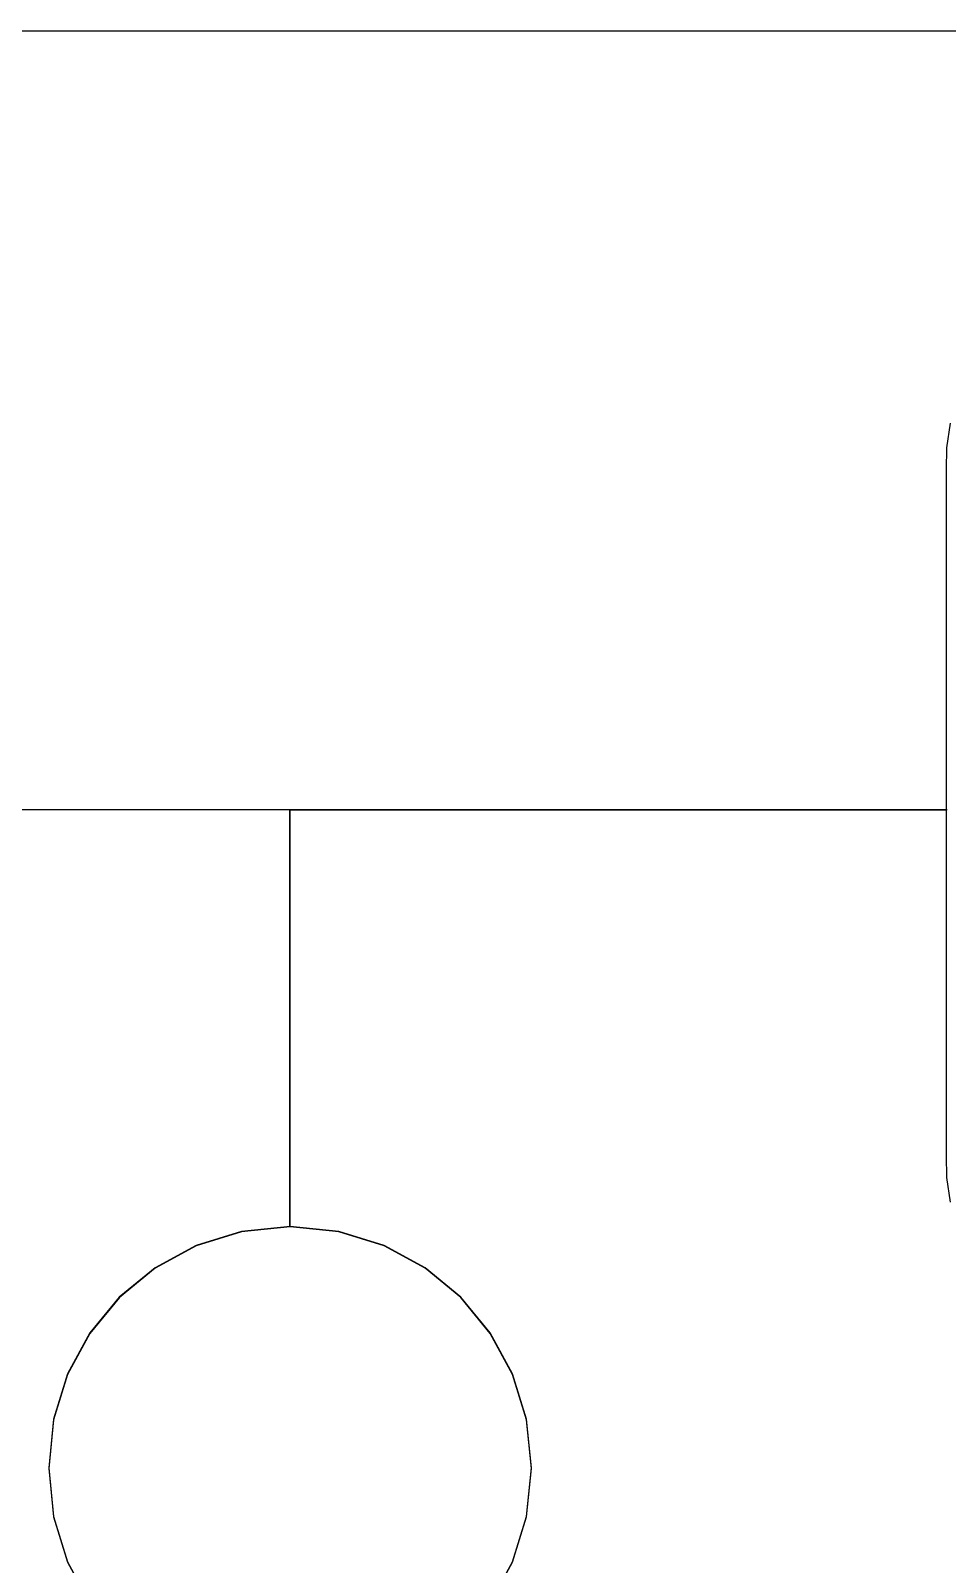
# Model space of a CAD drawing. Extents: x 1 to 47.7, y 0.2 to 35.
# Drawn here: x 34.7492 to 34.9581, y 18.4638 to 18.8132 of the extents above; entities that cross this region are included whole.
import ezdxf

# ---------------------------------------------------------------- set-up
doc = ezdxf.new("R2010")
doc.units = 0
doc.header["$MEASUREMENT"] = 0
for name, color, linetype in [('5_1___24__TARGET_LEDS___12', 7, 'CONTINUOUS'), ('6_2___8__INDEPENDENT_INPUT', 7, 'CONTINUOUS'), ('6_3___8__OPTOISO_INDEPENDE', 7, 'CONTINUOUS'), ('6_4___24__OPTOISO_INDEPEND', 7, 'CONTINUOUS'), ('6_5___8__INDEPENDENT_INPUT', 7, 'CONTINUOUS'), ('6_6___8__INDEPENDENT_INPUT', 7, 'CONTINUOUS'), ('6_7___8__OPTOISO_INDEPENDE', 7, 'CONTINUOUS'), ('6_8___8__OPTOISO_INDEPENDE', 7, 'CONTINUOUS'), ('7_0_____DWG', 7, 'CONTINUOUS')]:
    doc.layers.add(name, color=color, linetype=linetype)

msp = doc.modelspace()

# ---------------------------------------------------------------- linework, layer by layer
at = {"layer": '5_1___24__TARGET_LEDS___12'}
for points in [[(34.95878, 18.54627), (34.95794, 18.55192), (34.9579, 18.5569), (34.9579, 18.57106), (34.9579, 18.59338), (34.9579, 18.6206), (34.9579, 18.64944), (34.9579, 18.67666), (34.9579, 18.69898), (34.9579, 18.71314), (34.95794, 18.71812), (34.95878, 18.72377)], [(34.7534, 18.33568), (34.70342, 18.33568), (34.70342, 18.63575), (34.95803, 18.63575)]]:
    msp.add_lwpolyline(points, dxfattribs=at)
at = {"layer": '6_2___8__INDEPENDENT_INPUT'}
for points in [[(34.95878, 18.54627), (34.95794, 18.55192), (34.9579, 18.5569), (34.9579, 18.57106), (34.9579, 18.59338), (34.9579, 18.6206), (34.9579, 18.64944), (34.9579, 18.67666), (34.9579, 18.69898), (34.9579, 18.71314), (34.95794, 18.71812), (34.95878, 18.72377)], [(34.80829, 18.54075), (34.80829, 18.63575), (34.95794, 18.63575)], [(34.8539, 18.455), (34.85897, 18.46434), (34.86218, 18.47466), (34.86329, 18.48574), (34.86218, 18.49682), (34.85897, 18.50715), (34.8539, 18.51649), (34.84719, 18.52464), (34.83905, 18.53135), (34.82971, 18.53643), (34.81938, 18.53963), (34.80829, 18.54075), (34.79721, 18.53963), (34.78688, 18.53643), (34.77754, 18.53135), (34.7694, 18.52464), (34.76269, 18.51649), (34.75762, 18.50715), (34.75441, 18.49682), (34.7533, 18.48574), (34.75441, 18.47466), (34.75762, 18.46434), (34.76269, 18.455)]]:
    msp.add_lwpolyline(points, dxfattribs=at)
at = {"layer": '6_3___8__OPTOISO_INDEPENDE'}
for points in [[(34.95878, 18.54627), (34.95794, 18.55192), (34.9579, 18.5569), (34.9579, 18.57106), (34.9579, 18.59338), (34.9579, 18.6206), (34.9579, 18.64944), (34.9579, 18.67666), (34.9579, 18.69898), (34.9579, 18.71314), (34.95794, 18.71812), (34.95878, 18.72377)], [(34.80829, 18.54075), (34.80829, 18.63575), (34.95794, 18.63575)], [(34.8539, 18.455), (34.85897, 18.46434), (34.86218, 18.47466), (34.86329, 18.48574), (34.86218, 18.49682), (34.85897, 18.50715), (34.8539, 18.51649), (34.84719, 18.52464), (34.83905, 18.53135), (34.82971, 18.53643), (34.81938, 18.53963), (34.80829, 18.54075), (34.79721, 18.53963), (34.78688, 18.53643), (34.77754, 18.53135), (34.7694, 18.52464), (34.76269, 18.51649), (34.75762, 18.50715), (34.75441, 18.49682), (34.7533, 18.48574), (34.75441, 18.47466), (34.75762, 18.46434), (34.76269, 18.455)]]:
    msp.add_lwpolyline(points, dxfattribs=at)
at = {"layer": '6_4___24__OPTOISO_INDEPEND'}
for points in [[(34.95878, 18.54627), (34.95794, 18.55192), (34.9579, 18.5569), (34.9579, 18.57106), (34.9579, 18.59338), (34.9579, 18.6206), (34.9579, 18.64944), (34.9579, 18.67666), (34.9579, 18.69898), (34.9579, 18.71314), (34.95794, 18.71812), (34.95878, 18.72377)], [(34.75327, 18.3357), (34.70329, 18.3357), (34.70329, 18.63575), (34.95794, 18.63575)]]:
    msp.add_lwpolyline(points, dxfattribs=at)
at = {"layer": '6_5___8__INDEPENDENT_INPUT'}
for points in [[(34.95878, 18.54627), (34.95794, 18.55192), (34.9579, 18.5569), (34.9579, 18.57106), (34.9579, 18.59338), (34.9579, 18.6206), (34.9579, 18.64944), (34.9579, 18.67666), (34.9579, 18.69898), (34.9579, 18.71314), (34.95794, 18.71812), (34.95878, 18.72377)], [(34.80828, 18.54064), (34.80828, 18.63564), (34.95793, 18.63564)], [(34.8539, 18.455), (34.85897, 18.46434), (34.86218, 18.47466), (34.86329, 18.48574), (34.86218, 18.49682), (34.85897, 18.50715), (34.8539, 18.51649), (34.84719, 18.52464), (34.83905, 18.53135), (34.82971, 18.53643), (34.81938, 18.53963), (34.80829, 18.54075), (34.79721, 18.53963), (34.78688, 18.53643), (34.77754, 18.53135), (34.7694, 18.52464), (34.76269, 18.51649), (34.75762, 18.50715), (34.75441, 18.49682), (34.7533, 18.48574), (34.75441, 18.47466), (34.75762, 18.46434), (34.76269, 18.455)]]:
    msp.add_lwpolyline(points, dxfattribs=at)
at = {"layer": '6_6___8__INDEPENDENT_INPUT'}
for points in [[(34.95878, 18.54627), (34.95794, 18.55192), (34.9579, 18.5569), (34.9579, 18.57106), (34.9579, 18.59338), (34.9579, 18.6206), (34.9579, 18.64944), (34.9579, 18.67666), (34.9579, 18.69898), (34.9579, 18.71314), (34.95794, 18.71812), (34.95878, 18.72377)], [(34.80829, 18.54075), (34.80829, 18.63575), (34.95794, 18.63575)], [(34.8539, 18.455), (34.85897, 18.46434), (34.86218, 18.47466), (34.86329, 18.48574), (34.86218, 18.49682), (34.85897, 18.50715), (34.8539, 18.51649), (34.84719, 18.52464), (34.83905, 18.53135), (34.82971, 18.53643), (34.81938, 18.53963), (34.80829, 18.54075), (34.79721, 18.53963), (34.78688, 18.53643), (34.77754, 18.53135), (34.7694, 18.52464), (34.76269, 18.51649), (34.75762, 18.50715), (34.75441, 18.49682), (34.7533, 18.48574), (34.75441, 18.47466), (34.75762, 18.46434), (34.76269, 18.455)]]:
    msp.add_lwpolyline(points, dxfattribs=at)
at = {"layer": '6_7___8__OPTOISO_INDEPENDE'}
for points in [[(34.95878, 18.54627), (34.95794, 18.55192), (34.9579, 18.5569), (34.9579, 18.57106), (34.9579, 18.59338), (34.9579, 18.6206), (34.9579, 18.64944), (34.9579, 18.67666), (34.9579, 18.69898), (34.9579, 18.71314), (34.95794, 18.71812), (34.95878, 18.72377)], [(34.80829, 18.54075), (34.80829, 18.63575), (34.95794, 18.63575)], [(34.8539, 18.455), (34.85897, 18.46434), (34.86218, 18.47466), (34.86329, 18.48574), (34.86218, 18.49682), (34.85897, 18.50715), (34.8539, 18.51649), (34.84719, 18.52464), (34.83905, 18.53135), (34.82971, 18.53643), (34.81938, 18.53963), (34.80829, 18.54075), (34.79721, 18.53963), (34.78688, 18.53643), (34.77754, 18.53135), (34.7694, 18.52464), (34.76269, 18.51649), (34.75762, 18.50715), (34.75441, 18.49682), (34.7533, 18.48574), (34.75441, 18.47466), (34.75762, 18.46434), (34.76269, 18.455)]]:
    msp.add_lwpolyline(points, dxfattribs=at)
at = {"layer": '6_8___8__OPTOISO_INDEPENDE'}
for points in [[(34.95878, 18.54627), (34.95794, 18.55192), (34.9579, 18.5569), (34.9579, 18.57106), (34.9579, 18.59338), (34.9579, 18.6206), (34.9579, 18.64944), (34.9579, 18.67666), (34.9579, 18.69898), (34.9579, 18.71314), (34.95794, 18.71812), (34.95878, 18.72377)], [(34.8083, 18.54064), (34.8083, 18.63564), (34.95793, 18.63564)], [(34.85391, 18.45489), (34.85898, 18.46423), (34.86218, 18.47455), (34.8633, 18.48563), (34.86218, 18.49671), (34.85898, 18.50704), (34.85391, 18.51639), (34.84719, 18.52453), (34.83905, 18.53124), (34.82971, 18.53632), (34.81939, 18.53952), (34.8083, 18.54064), (34.79721, 18.53952), (34.78689, 18.53632), (34.77755, 18.53124), (34.76941, 18.52453), (34.76269, 18.51639), (34.75762, 18.50704), (34.75442, 18.49671), (34.7533, 18.48563), (34.75442, 18.47455), (34.75762, 18.46423), (34.76269, 18.45489)]]:
    msp.add_lwpolyline(points, dxfattribs=at)
at = {"layer": '7_0_____DWG'}
msp.add_lwpolyline([(34.54846, 18.81321), (35.13624, 18.81321)], dxfattribs=at)

doc.saveas('drawing.dxf')
